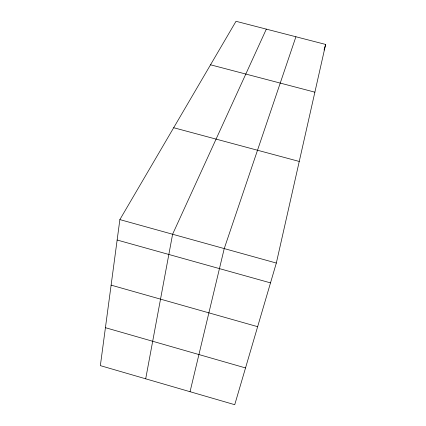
<?xml version="1.0" encoding="UTF-8"?>
<svg xmlns="http://www.w3.org/2000/svg" width="426" height="426" viewBox="0 0 426 426"><rect width="100%" height="100%" fill="white"/><g stroke="black" fill="none" stroke-linecap="round" stroke-linejoin="round"><path stroke-width="0.64" d="M119.871 219.603L100.355 365.636L234.737 404.7L276.33 263.05L325.645 44.437L236.009 21.3L119.871 219.603L276.33 263.05M145.697 378.815L172.599 234.247L266.335 29.128M190.049 391.707L224.236 248.582L295.916 36.764M324.058 50.076L325.645 44.437M210.535 64.8L314.878 92.176M173.68 127.725L299.249 161.449M117.145 240.019L270.505 282.88M111.111 285.132L257.645 326.678M105.424 327.685L245.53 367.936"/></g></svg>
